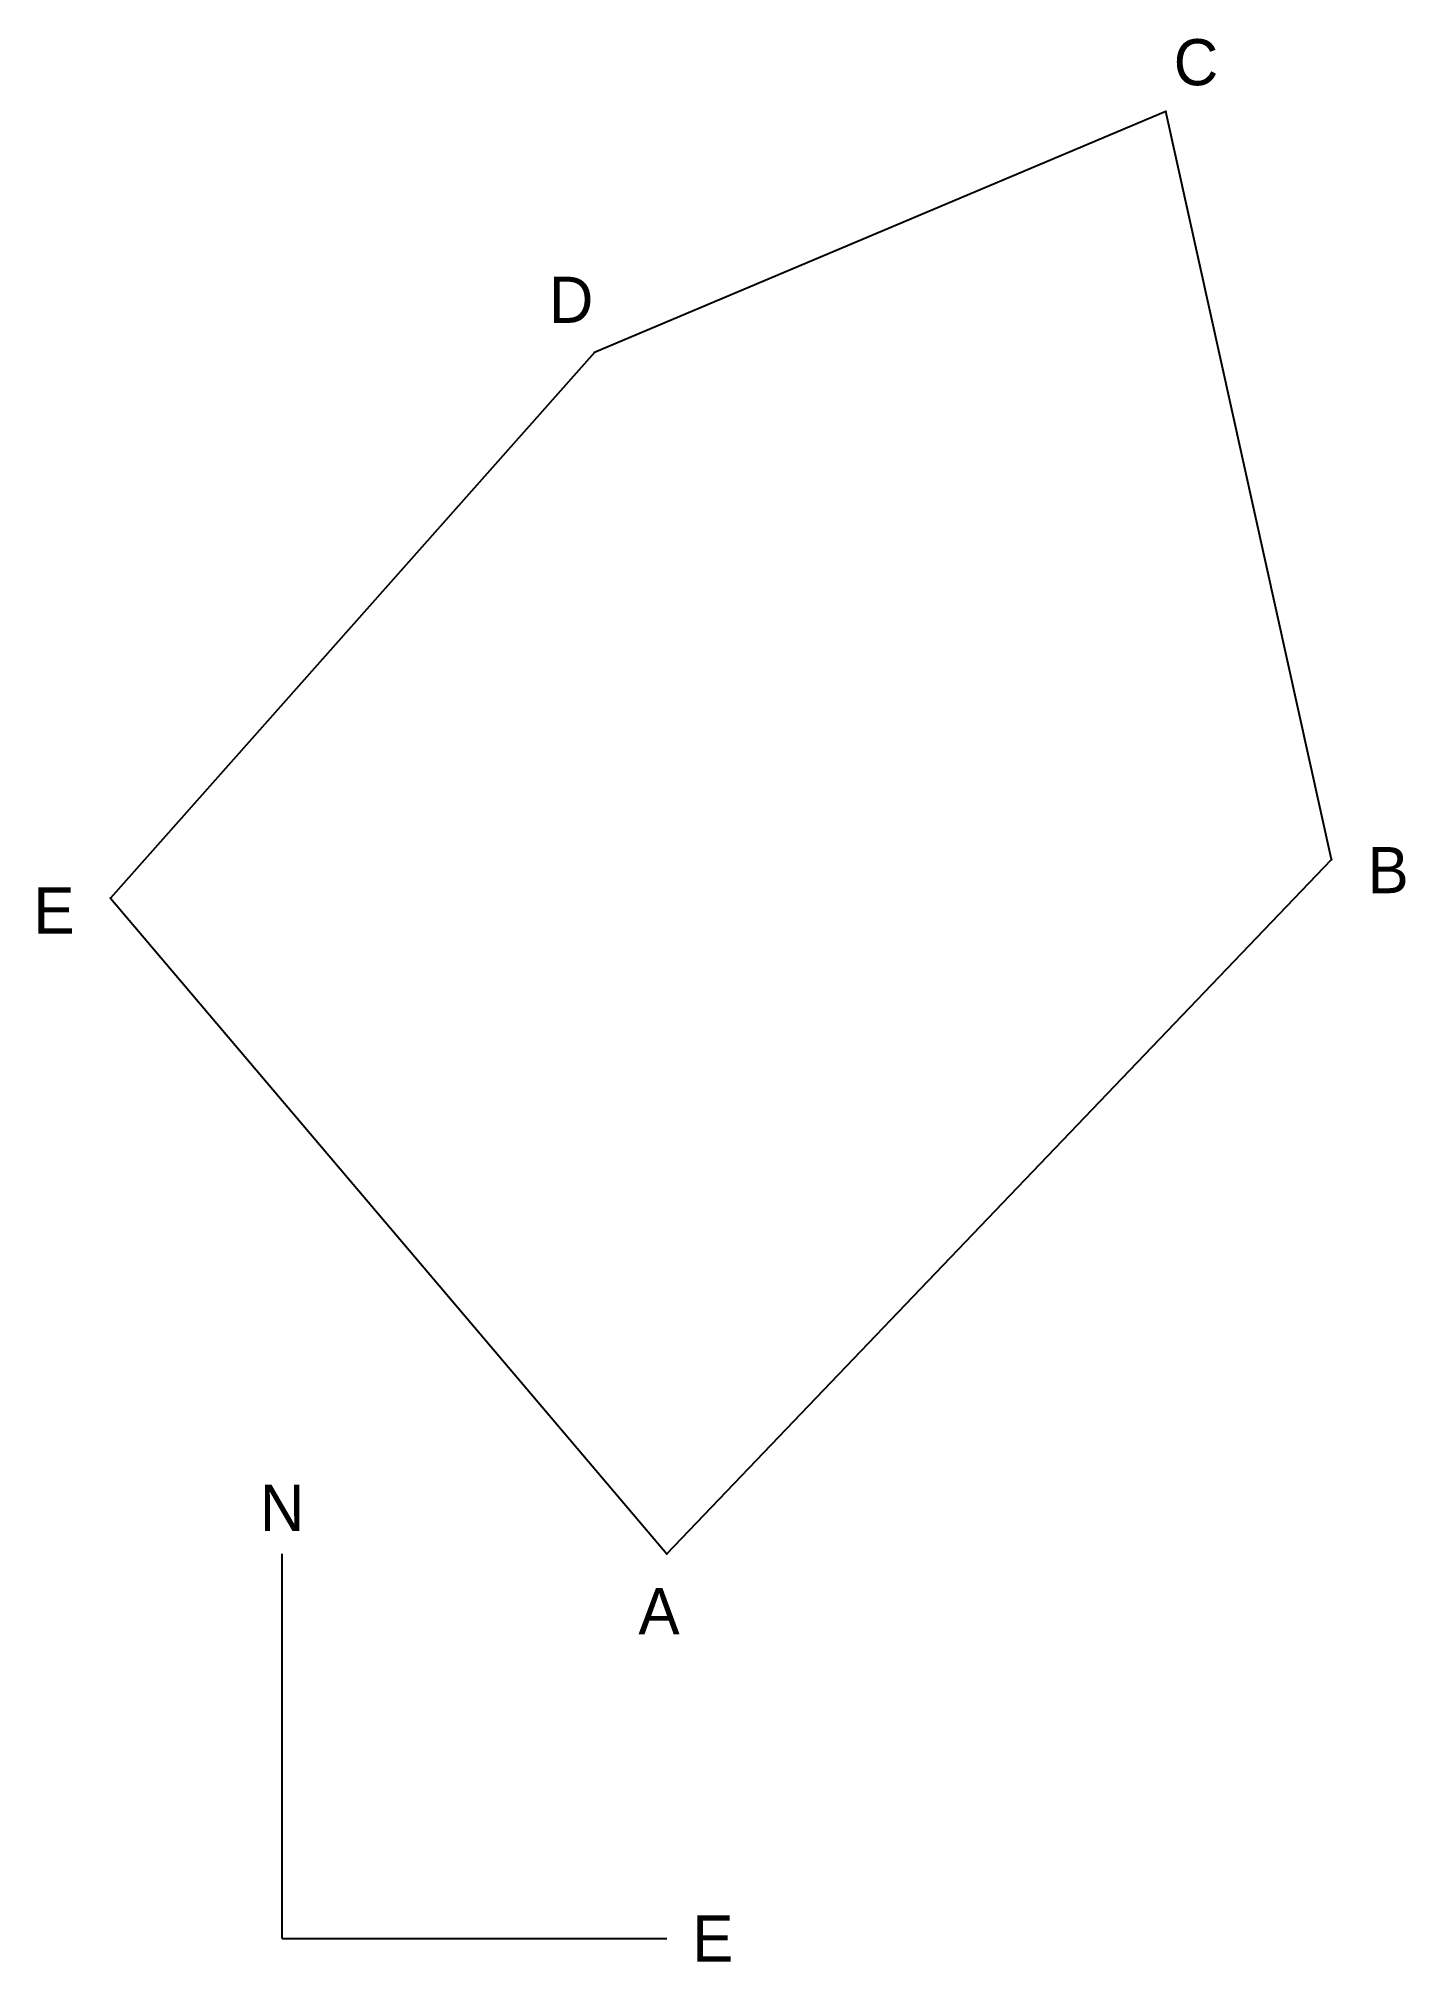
# Model space of a CAD drawing. Header units: metres. Extents: x -6.3 to 29.2, y -0.6 to 49.4.
import ezdxf
from ezdxf.enums import TextEntityAlignment as Align

# ---------------------------------------------------------------- set-up
doc = ezdxf.new("R2010")
doc.units = ezdxf.units.M
for name, color, linetype in [('EJES', 8, 'Continuous'), ('ETIQUETAS', 3, 'Continuous'), ('PARCELA', 7, 'Continuous'), ('VERTICES', 1, 'Continuous')]:
    doc.layers.add(name, color=color, linetype=linetype)

msp = doc.modelspace()

# ---------------------------------------------------------------- linework, layer by layer
at = {"layer": 'EJES'}
for q in [(0, 10), (10, 0)]:
    msp.add_line((0, 0), q, dxfattribs=at)
at = {"layer": 'PARCELA'}
msp.add_lwpolyline([(10, 10), (27.285, 28.062), (22.981, 47.517), (8.124, 41.249), (-4.464, 27.053)], close=True, dxfattribs=at)
at = {"layer": 'VERTICES'}
for p in [(22.981, 47.517), (8.124, 41.249), (27.285, 28.062), (-4.464, 27.053), (10, 10)]:
    msp.add_point(p, dxfattribs=at)

# ---------------------------------------------------------------- texts
at = {"layer": 'EJES'}
for s, p in [('N', (0, 11.2)), ('E', (11.2, 0))]:
    msp.add_text(s, height=1.2, dxfattribs=at).set_placement(p, align=Align.MIDDLE_CENTER)
at = {"layer": 'ETIQUETAS'}
for s, p in [('C', (23.761, 48.798)), ('D', (7.514, 42.619)), ('B', (28.759, 27.786)), ('E', (-5.93, 26.736)), ('A', (9.801, 8.513))]:
    msp.add_text(s, height=1.2, dxfattribs=at).set_placement(p, align=Align.MIDDLE_CENTER)

doc.saveas('drawing.dxf')
